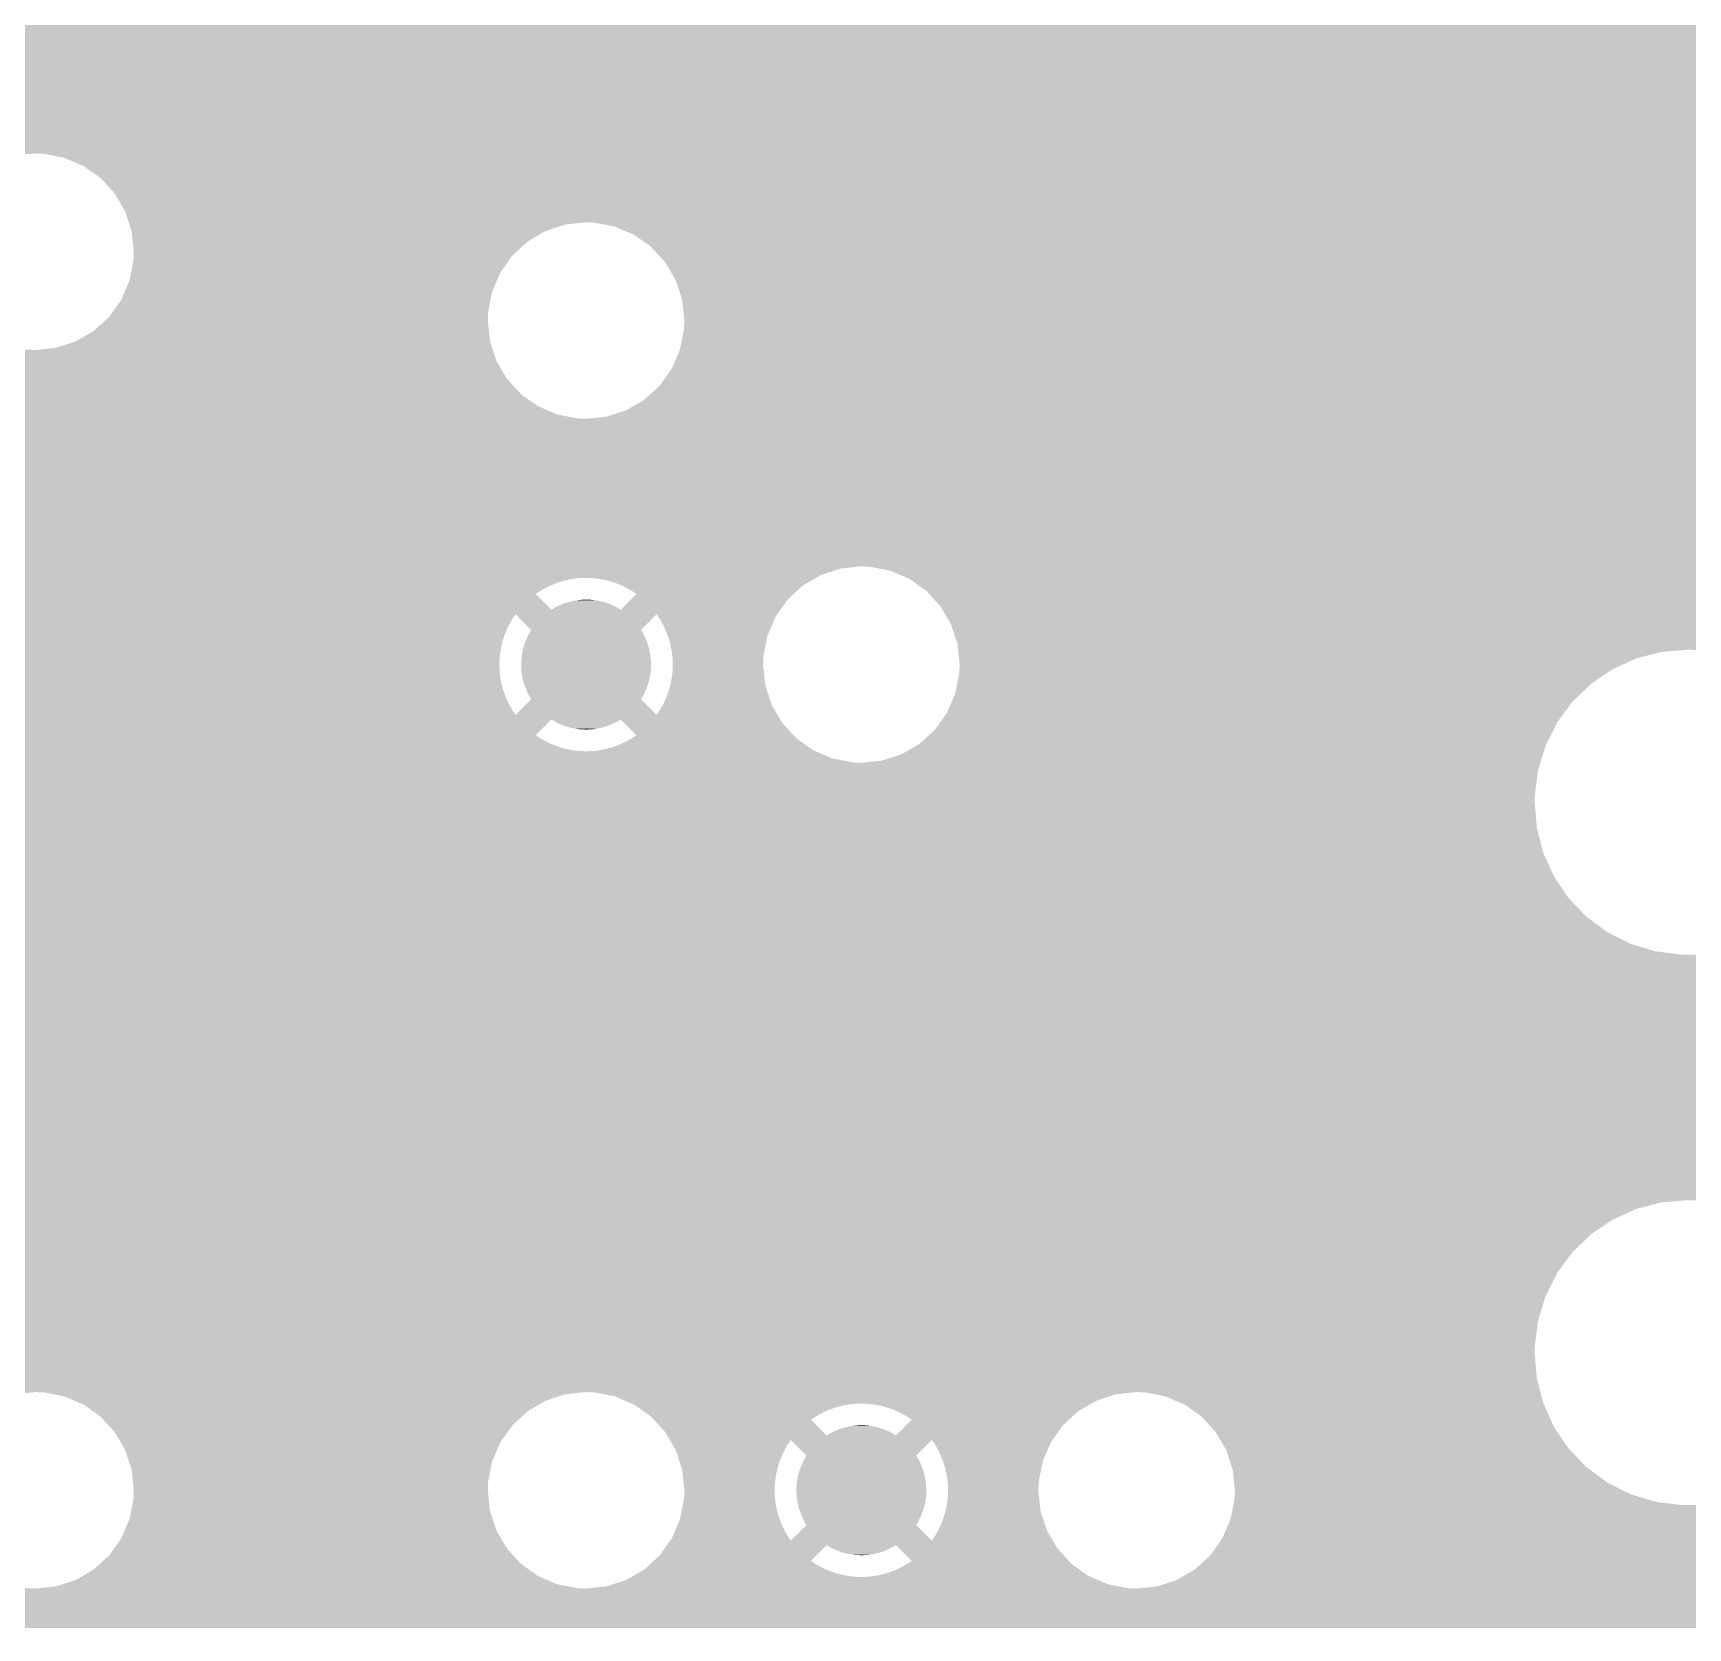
# Model space of a CAD drawing. Extents: x 295 to 953, y 10 to 290.
# Drawn here: x 799.09 to 816.65, y 80.92 to 97.85 of the extents above; entities that cross this region are included whole.
import ezdxf

# ---------------------------------------------------------------- set-up
doc = ezdxf.new("R2010")
doc.units = 0
doc.header["$LTSCALE"] = 5
doc.header["$MEASUREMENT"] = 0
doc.layers.add('GND', color=7, linetype='CONTINUOUS')

msp = doc.modelspace()

# ---------------------------------------------------------------- linework, layer by layer
at = {"layer": 'GND'}
for points in [[(747.321, 97.757), (747.448, 97.936), (848.082, 97.757), (848.261, 97.936)], [(747.158, 97.608), (747.321, 97.757), (847.933, 97.608), (848.082, 97.757)], [(746.758, 97.428), (746.968, 97.496), (847.752, 97.428), (847.821, 97.496)], [(746.968, 97.496), (747.158, 97.608), (847.821, 97.496), (847.933, 97.608)], [(658.909, 96.987), (657.9, 97.404), (847.312, 96.987), (847.729, 97.404)], [(746.539, 97.404), (746.758, 97.428), (847.729, 97.404), (847.752, 97.428)], [(658.909, 96.986), (658.909, 96.987), (847.311, 96.986), (847.312, 96.987)], [(660.397, 96.975), (660.34, 96.986), (847.3, 96.975), (847.311, 96.986)], [(661.343, 96.578), (660.397, 96.975), (846.903, 96.578), (847.3, 96.975)], [(661.36, 96.569), (661.343, 96.578), (846.894, 96.569), (846.903, 96.578)], [(661.37, 96.563), (661.36, 96.569), (799.065, 96.563), (799.117, 96.569)], [(799.209, 96.565), (799.117, 96.569), (846.89, 96.565), (846.894, 96.569)], [(799.425, 96.522), (799.209, 96.565), (846.847, 96.522), (846.89, 96.565)], [(799.628, 96.435), (799.425, 96.522), (846.76, 96.435), (846.847, 96.522)], [(799.807, 96.308), (799.628, 96.435), (846.632, 96.308), (846.76, 96.435)], [(799.956, 96.145), (799.807, 96.308), (846.47, 96.145), (846.632, 96.308)], [(800.068, 95.955), (799.956, 96.145), (846.28, 95.955), (846.47, 96.145)], [(800.106, 95.839), (800.068, 95.955), (846.164, 95.839), (846.28, 95.955)], [(800.114, 95.815), (800.106, 95.839), (804.74, 95.815), (804.959, 95.839)], [(800.136, 95.746), (800.114, 95.815), (804.53, 95.746), (804.74, 95.815)], [(800.137, 95.745), (800.136, 95.746), (804.528, 95.745), (804.53, 95.746)], [(800.148, 95.635), (800.137, 95.745), (804.34, 95.635), (804.528, 95.745)], [(805.051, 95.834), (804.959, 95.839), (846.159, 95.834), (846.164, 95.839)], [(805.267, 95.792), (805.051, 95.834), (846.117, 95.792), (846.159, 95.834)], [(805.47, 95.705), (805.267, 95.792), (846.03, 95.705), (846.117, 95.792)], [(805.649, 95.577), (805.47, 95.705), (845.902, 95.577), (846.03, 95.705)], [(800.16, 95.526), (800.148, 95.635), (804.221, 95.526), (804.34, 95.635)], [(805.798, 95.415), (805.649, 95.577), (845.74, 95.415), (845.902, 95.577)], [(800.131, 95.306), (800.156, 95.434), (804.05, 95.306), (804.141, 95.434)], [(800.156, 95.434), (800.158, 95.486), (804.141, 95.434), (804.178, 95.486)], [(800.158, 95.486), (800.16, 95.526), (804.178, 95.486), (804.221, 95.526)], [(805.91, 95.224), (805.798, 95.415), (845.549, 95.224), (845.74, 95.415)], [(800.064, 95.104), (800.113, 95.218), (803.963, 95.104), (804.012, 95.218)], [(800.113, 95.218), (800.131, 95.306), (804.012, 95.218), (804.05, 95.306)], [(805.979, 95.015), (805.91, 95.224), (845.34, 95.015), (845.549, 95.224)], [(799.936, 94.888), (800.026, 95.015), (803.92, 94.888), (803.945, 95.015)], [(800.026, 95.015), (800.064, 95.104), (803.945, 95.015), (803.963, 95.104)], [(806.002, 94.796), (805.979, 95.015), (845.121, 94.796), (845.34, 95.015)], [(799.855, 94.796), (799.899, 94.836), (803.916, 94.796), (803.918, 94.836)], [(799.899, 94.836), (799.936, 94.888), (803.918, 94.836), (803.92, 94.888)], [(799.548, 94.577), (799.736, 94.687), (803.94, 94.577), (803.928, 94.687)], [(799.736, 94.687), (799.855, 94.796), (803.928, 94.687), (803.916, 94.796)], [(805.96, 94.513), (805.998, 94.704), (844.838, 94.513), (845.029, 94.704)], [(805.998, 94.704), (806.002, 94.796), (845.029, 94.704), (845.121, 94.796)], [(773.777, 94.378), (773.822, 94.483), (804.005, 94.378), (803.97, 94.483)], [(773.822, 94.483), (773.824, 94.487), (799.117, 94.483), (799.025, 94.487)], [(799.117, 94.483), (799.336, 94.507), (803.97, 94.483), (803.963, 94.507)], [(799.336, 94.507), (799.546, 94.575), (803.963, 94.507), (803.94, 94.575)], [(799.546, 94.575), (799.548, 94.577), (803.94, 94.575), (803.94, 94.577)], [(805.946, 94.466), (805.955, 94.488), (844.807, 94.466), (844.821, 94.488)], [(805.955, 94.488), (805.96, 94.513), (844.821, 94.488), (844.838, 94.513)], [(797.748, 94.374), (797.657, 94.378), (804.006, 94.374), (804.005, 94.378)], [(797.783, 94.367), (797.748, 94.374), (804.008, 94.367), (804.006, 94.374)], [(797.965, 94.331), (797.783, 94.367), (804.029, 94.331), (804.008, 94.367)], [(798.167, 94.244), (797.965, 94.331), (804.08, 94.244), (804.029, 94.331)], [(805.868, 94.285), (805.946, 94.466), (844.732, 94.285), (844.807, 94.466)], [(798.262, 94.177), (798.167, 94.244), (804.12, 94.177), (804.08, 94.244)], [(798.347, 94.117), (798.262, 94.177), (804.175, 94.117), (804.12, 94.177)], [(805.741, 94.105), (805.868, 94.285), (844.659, 94.105), (844.732, 94.285)], [(798.441, 94.014), (798.347, 94.117), (804.269, 94.014), (804.175, 94.117)], [(798.496, 93.954), (798.441, 94.014), (804.353, 93.954), (804.269, 94.014)], [(798.535, 93.887), (798.496, 93.954), (804.448, 93.887), (804.353, 93.954)], [(805.388, 93.845), (805.578, 93.956), (844.552, 93.845), (844.597, 93.956)], [(805.578, 93.956), (805.741, 94.105), (844.597, 93.956), (844.659, 94.105)], [(798.586, 93.8), (798.535, 93.887), (804.651, 93.8), (804.448, 93.887)], [(798.607, 93.764), (798.586, 93.8), (804.832, 93.764), (804.651, 93.8)], [(804.959, 93.753), (805.178, 93.776), (844.514, 93.753), (844.523, 93.776)], [(805.178, 93.776), (805.388, 93.845), (844.523, 93.776), (844.552, 93.845)], [(798.609, 93.757), (798.607, 93.764), (804.867, 93.757), (804.832, 93.764)], [(798.611, 93.753), (798.609, 93.757), (804.959, 93.753), (804.867, 93.757)], [(798.676, 93.554), (798.611, 93.753), (844.432, 93.554), (844.514, 93.753)], [(798.684, 93.484), (798.676, 93.554), (844.404, 93.484), (844.432, 93.554)], [(798.689, 93.429), (798.684, 93.484), (844.393, 93.429), (844.404, 93.484)], [(798.699, 93.335), (798.689, 93.429), (844.393, 93.335), (844.393, 93.429)], [(798.695, 93.243), (798.699, 93.335), (844.393, 93.243), (844.393, 93.335)], [(798.653, 93.027), (798.695, 93.243), (844.393, 93.027), (844.393, 93.243)], [(798.566, 92.825), (798.653, 93.027), (844.393, 92.825), (844.393, 93.027)], [(798.438, 92.645), (798.566, 92.825), (844.393, 92.645), (844.393, 92.825)], [(798.275, 92.496), (798.438, 92.645), (844.393, 92.496), (844.393, 92.645)], [(797.876, 92.316), (798.085, 92.385), (844.393, 92.316), (844.393, 92.385)], [(798.085, 92.385), (798.275, 92.496), (844.393, 92.385), (844.393, 92.496)], [(721.8, 92.187), (721.826, 92.242), (844.393, 92.187), (844.393, 92.242)], [(721.826, 92.242), (721.845, 92.292), (844.393, 92.242), (844.393, 92.292)], [(797.657, 92.292), (797.876, 92.316), (844.393, 92.292), (844.393, 92.316)], [(708.128, 92.064), (708.128, 92.071), (807.399, 92.064), (807.41, 92.071)], [(708.129, 92.061), (708.128, 92.064), (804.873, 92.061), (804.939, 92.064)], [(708.129, 92.052), (708.129, 92.061), (804.808, 92.052), (804.873, 92.061)], [(708.131, 92.039), (708.129, 92.052), (804.744, 92.039), (804.808, 92.052)], [(708.133, 92.022), (708.131, 92.039), (804.683, 92.022), (804.744, 92.039)], [(721.349, 92.022), (721.348, 92.022), (804.681, 92.022), (804.683, 92.022)], [(721.371, 92), (721.349, 92.022), (804.619, 92), (804.681, 92.022)], [(721.729, 92.071), (721.746, 92.095), (807.41, 92.071), (807.451, 92.095)], [(721.746, 92.095), (721.766, 92.125), (807.451, 92.095), (807.543, 92.125)], [(721.766, 92.125), (721.787, 92.164), (807.543, 92.125), (807.661, 92.164)], [(721.787, 92.164), (721.798, 92.183), (807.661, 92.164), (807.835, 92.183)], [(721.798, 92.183), (721.8, 92.187), (807.835, 92.183), (807.88, 92.187)], [(805.004, 92.063), (804.939, 92.064), (807.397, 92.063), (807.399, 92.064)], [(805.07, 92.058), (805.004, 92.063), (807.388, 92.058), (807.397, 92.063)], [(805.135, 92.048), (805.07, 92.058), (807.37, 92.048), (807.388, 92.058)], [(805.198, 92.033), (805.135, 92.048), (807.345, 92.033), (807.37, 92.048)], [(805.261, 92.014), (805.198, 92.033), (807.312, 92.014), (807.345, 92.033)], [(807.972, 92.183), (807.88, 92.187), (844.393, 92.183), (844.393, 92.187)], [(808.188, 92.141), (807.972, 92.183), (844.393, 92.141), (844.393, 92.183)], [(808.391, 92.054), (808.188, 92.141), (844.393, 92.054), (844.393, 92.141)], [(808.57, 91.926), (808.391, 92.054), (844.393, 91.926), (844.393, 92.054)], [(721.397, 91.973), (721.371, 92), (804.559, 91.973), (804.619, 92)], [(721.428, 91.943), (721.397, 91.973), (804.501, 91.943), (804.559, 91.973)], [(721.462, 91.908), (721.428, 91.943), (804.446, 91.908), (804.501, 91.943)], [(721.438, 91.807), (721.494, 91.842), (804.511, 91.807), (804.477, 91.842)], [(721.477, 91.894), (721.462, 91.908), (804.425, 91.894), (804.446, 91.908)], [(721.515, 91.856), (721.477, 91.894), (804.462, 91.856), (804.425, 91.894)], [(721.494, 91.842), (721.515, 91.856), (804.477, 91.842), (804.462, 91.856)], [(805.322, 91.99), (805.261, 92.014), (807.272, 91.99), (807.312, 92.014)], [(805.335, 91.984), (805.322, 91.99), (807.261, 91.984), (807.272, 91.99)], [(805.382, 91.962), (805.335, 91.984), (807.237, 91.962), (807.261, 91.984)], [(805.439, 91.93), (805.382, 91.962), (807.202, 91.93), (807.237, 91.962)], [(805.435, 91.835), (805.493, 91.894), (807.099, 91.835), (807.163, 91.894)], [(805.493, 91.894), (805.439, 91.93), (807.163, 91.894), (807.202, 91.93)], [(808.719, 91.763), (808.57, 91.926), (844.393, 91.763), (844.393, 91.926)], [(708.113, 91.624), (708.124, 91.679), (804.174, 91.624), (804.21, 91.679)], [(708.124, 91.679), (708.125, 91.685), (806.988, 91.679), (806.992, 91.685)], [(721, 91.685), (721.066, 91.689), (806.992, 91.685), (806.995, 91.689)], [(721.066, 91.689), (721.131, 91.697), (806.995, 91.689), (807.001, 91.697)], [(721.131, 91.697), (721.195, 91.71), (807.001, 91.697), (807.01, 91.71)], [(721.195, 91.71), (721.256, 91.727), (807.01, 91.71), (807.022, 91.727)], [(721.256, 91.727), (721.258, 91.728), (804.591, 91.727), (804.59, 91.728)], [(721.258, 91.728), (721.32, 91.75), (804.59, 91.728), (804.568, 91.75)], [(721.32, 91.75), (721.38, 91.776), (804.568, 91.75), (804.542, 91.776)], [(721.38, 91.776), (721.438, 91.807), (804.542, 91.776), (804.511, 91.807)], [(804.376, 91.513), (804.21, 91.679), (805.542, 91.513), (805.708, 91.679)], [(804.591, 91.727), (804.624, 91.747), (805.327, 91.727), (805.293, 91.747)], [(804.624, 91.747), (804.641, 91.756), (805.293, 91.747), (805.278, 91.756)], [(804.641, 91.756), (804.675, 91.773), (805.278, 91.756), (805.242, 91.773)], [(804.675, 91.773), (804.693, 91.78), (805.242, 91.773), (805.227, 91.78)], [(804.693, 91.78), (804.727, 91.794), (805.227, 91.78), (805.189, 91.794)], [(804.727, 91.794), (804.746, 91.8), (805.189, 91.794), (805.173, 91.8)], [(804.746, 91.8), (804.782, 91.811), (805.173, 91.8), (805.135, 91.811)], [(804.782, 91.811), (804.802, 91.815), (805.135, 91.811), (805.119, 91.815)], [(804.802, 91.815), (804.837, 91.823), (805.119, 91.815), (805.078, 91.823)], [(804.837, 91.823), (804.859, 91.826), (805.078, 91.823), (805.063, 91.826)], [(804.859, 91.826), (804.893, 91.831), (805.063, 91.826), (805.02, 91.831)], [(804.893, 91.831), (804.921, 91.832), (805.02, 91.831), (805.007, 91.832)], [(804.921, 91.832), (804.95, 91.834), (805.007, 91.832), (804.95, 91.834)], [(805.327, 91.727), (805.435, 91.835), (807.022, 91.727), (807.099, 91.835)], [(805.724, 91.655), (805.708, 91.679), (806.971, 91.655), (806.988, 91.679)], [(808.831, 91.573), (808.719, 91.763), (844.393, 91.573), (844.393, 91.763)], [(708.05, 91.447), (708.076, 91.508), (804.09, 91.447), (804.114, 91.508)], [(708.076, 91.508), (708.102, 91.567), (804.114, 91.508), (804.141, 91.567)], [(708.102, 91.567), (708.113, 91.624), (804.142, 91.567), (804.174, 91.624)], [(708.102, 91.567), (708.102, 91.567), (804.141, 91.567), (804.142, 91.567)], [(804.353, 91.471), (804.376, 91.513), (805.566, 91.471), (805.542, 91.513)], [(805.734, 91.641), (805.724, 91.655), (806.965, 91.641), (806.971, 91.655)], [(805.767, 91.585), (805.734, 91.641), (806.941, 91.585), (806.965, 91.641)], [(805.796, 91.526), (805.767, 91.585), (806.915, 91.526), (806.941, 91.585)], [(805.821, 91.465), (805.796, 91.526), (806.889, 91.465), (806.915, 91.526)], [(808.9, 91.364), (808.831, 91.573), (844.393, 91.364), (844.393, 91.573)], [(707.937, 91.255), (707.983, 91.32), (804.046, 91.255), (804.056, 91.32)], [(707.983, 91.32), (708.015, 91.364), (804.056, 91.32), (804.066, 91.364)], [(708.015, 91.364), (708.023, 91.384), (804.066, 91.364), (804.071, 91.384)], [(708.023, 91.384), (708.05, 91.447), (804.071, 91.384), (804.09, 91.447)], [(804.288, 91.304), (804.291, 91.313), (805.629, 91.304), (805.627, 91.313)], [(804.291, 91.313), (804.304, 91.359), (805.627, 91.313), (805.614, 91.359)], [(804.304, 91.359), (804.307, 91.367), (805.614, 91.359), (805.611, 91.367)], [(804.307, 91.367), (804.324, 91.412), (805.611, 91.367), (805.594, 91.412)], [(804.324, 91.412), (804.328, 91.42), (805.594, 91.412), (805.591, 91.42)], [(804.328, 91.42), (804.348, 91.463), (805.591, 91.42), (805.57, 91.463)], [(804.348, 91.463), (804.353, 91.471), (805.57, 91.463), (805.566, 91.471)], [(805.826, 91.453), (805.821, 91.465), (806.884, 91.453), (806.889, 91.465)], [(805.842, 91.403), (805.826, 91.453), (806.874, 91.403), (806.884, 91.453)], [(805.858, 91.34), (805.842, 91.403), (806.862, 91.34), (806.874, 91.403)], [(805.87, 91.275), (805.858, 91.34), (806.849, 91.275), (806.862, 91.34)], [(808.906, 91.302), (808.9, 91.364), (844.393, 91.302), (844.393, 91.364)], [(707.822, 91.124), (707.887, 91.184), (804.039, 91.124), (804.04, 91.184)], [(707.887, 91.184), (707.891, 91.19), (804.04, 91.184), (804.04, 91.19)], [(707.891, 91.19), (707.937, 91.255), (804.04, 91.19), (804.046, 91.255)], [(804.27, 91.145), (804.271, 91.192), (805.648, 91.145), (805.646, 91.192)], [(804.27, 91.144), (804.27, 91.145), (805.648, 91.144), (805.648, 91.145)], [(804.272, 91.097), (804.27, 91.144), (805.647, 91.097), (805.648, 91.144)], [(804.271, 91.192), (804.272, 91.201), (805.646, 91.192), (805.646, 91.201)], [(804.272, 91.201), (804.278, 91.249), (805.646, 91.201), (805.64, 91.249)], [(804.278, 91.249), (804.279, 91.258), (805.64, 91.249), (805.639, 91.258)], [(804.279, 91.258), (804.288, 91.304), (805.639, 91.258), (805.629, 91.304)], [(805.874, 91.236), (805.87, 91.275), (806.841, 91.236), (806.849, 91.275)], [(805.877, 91.21), (805.874, 91.236), (806.84, 91.21), (806.841, 91.236)], [(805.879, 91.144), (805.877, 91.21), (806.837, 91.144), (806.84, 91.21)], [(805.878, 91.099), (805.879, 91.144), (806.842, 91.099), (806.837, 91.144)], [(808.909, 91.279), (808.906, 91.302), (816.369, 91.279), (816.643, 91.302)], [(808.916, 91.21), (808.909, 91.279), (816.103, 91.21), (816.369, 91.279)], [(808.923, 91.144), (808.916, 91.21), (815.96, 91.144), (816.103, 91.21)], [(808.921, 91.096), (808.923, 91.144), (815.853, 91.096), (815.96, 91.144)], [(816.709, 91.301), (816.643, 91.302), (822.469, 91.301), (822.485, 91.302)], [(707.544, 90.93), (707.653, 90.994), (804.064, 90.93), (804.051, 90.994)], [(707.653, 90.994), (707.724, 91.035), (804.051, 90.994), (804.046, 91.035)], [(707.724, 91.035), (707.75, 91.059), (804.046, 91.035), (804.043, 91.059)], [(707.75, 91.059), (707.822, 91.124), (804.043, 91.059), (804.039, 91.124)], [(804.272, 91.088), (804.272, 91.097), (805.646, 91.088), (805.647, 91.097)], [(804.278, 91.04), (804.272, 91.088), (805.641, 91.04), (805.646, 91.088)], [(804.279, 91.031), (804.278, 91.04), (805.639, 91.031), (805.641, 91.04)], [(804.289, 90.985), (804.279, 91.031), (805.63, 90.985), (805.639, 91.031)], [(804.291, 90.976), (804.289, 90.985), (805.627, 90.976), (805.63, 90.985)], [(804.304, 90.93), (804.291, 90.976), (805.614, 90.93), (805.627, 90.976)], [(805.852, 90.925), (805.862, 90.969), (806.861, 90.925), (806.856, 90.969)], [(805.862, 90.969), (805.872, 91.034), (806.856, 90.969), (806.849, 91.034)], [(805.872, 91.034), (805.878, 91.099), (806.849, 91.034), (806.842, 91.099)], [(808.897, 90.942), (808.919, 91.053), (815.626, 90.942), (815.789, 91.053)], [(808.919, 91.053), (808.921, 91.096), (815.789, 91.053), (815.853, 91.096)], [(683.234, 90.745), (683.26, 90.805), (804.13, 90.745), (804.104, 90.805)], [(683.26, 90.805), (683.271, 90.832), (804.104, 90.805), (804.094, 90.832)], [(707.106, 90.832), (707.325, 90.855), (804.094, 90.832), (804.086, 90.855)], [(707.325, 90.855), (707.359, 90.866), (804.086, 90.855), (804.082, 90.866)], [(707.359, 90.866), (707.534, 90.924), (804.082, 90.866), (804.066, 90.924)], [(707.534, 90.924), (707.544, 90.93), (804.066, 90.924), (804.064, 90.93)], [(804.307, 90.922), (804.304, 90.93), (805.611, 90.922), (805.614, 90.93)], [(804.324, 90.877), (804.307, 90.922), (805.594, 90.877), (805.611, 90.922)], [(804.327, 90.869), (804.324, 90.877), (805.59, 90.869), (805.594, 90.877)], [(804.348, 90.826), (804.327, 90.869), (805.57, 90.826), (805.59, 90.869)], [(804.352, 90.818), (804.348, 90.826), (805.566, 90.818), (805.57, 90.826)], [(804.376, 90.776), (804.352, 90.818), (805.542, 90.776), (805.566, 90.818)], [(805.804, 90.781), (805.828, 90.842), (806.908, 90.781), (806.888, 90.842)], [(805.828, 90.842), (805.847, 90.905), (806.888, 90.842), (806.867, 90.905)], [(805.847, 90.905), (805.852, 90.925), (806.867, 90.905), (806.861, 90.925)], [(808.84, 90.752), (808.876, 90.836), (815.427, 90.752), (815.515, 90.836)], [(808.876, 90.836), (808.897, 90.942), (815.515, 90.836), (815.626, 90.942)], [(683.135, 90.562), (683.169, 90.61), (807.02, 90.562), (806.991, 90.61)], [(683.169, 90.61), (683.184, 90.631), (804.21, 90.61), (804.196, 90.631)], [(683.184, 90.631), (683.186, 90.634), (804.196, 90.631), (804.194, 90.634)], [(683.186, 90.634), (683.209, 90.687), (804.194, 90.634), (804.161, 90.687)], [(683.209, 90.687), (683.234, 90.745), (804.161, 90.687), (804.13, 90.745)], [(804.21, 90.61), (804.376, 90.776), (805.708, 90.61), (805.542, 90.776)], [(805.708, 90.61), (805.744, 90.665), (806.991, 90.61), (806.959, 90.665)], [(805.744, 90.665), (805.773, 90.716), (806.959, 90.665), (806.929, 90.716)], [(805.773, 90.716), (805.776, 90.722), (806.929, 90.716), (806.927, 90.722)], [(805.776, 90.722), (805.804, 90.781), (806.927, 90.722), (806.908, 90.781)], [(808.716, 90.531), (808.789, 90.634), (815.264, 90.531), (815.34, 90.634)], [(808.789, 90.634), (808.84, 90.752), (815.34, 90.634), (815.427, 90.752)], [(682.994, 90.395), (683.059, 90.454), (804.425, 90.395), (804.483, 90.454)], [(683.059, 90.454), (683.135, 90.562), (804.483, 90.454), (804.591, 90.562)], [(804.625, 90.542), (804.591, 90.562), (805.294, 90.542), (805.327, 90.562)], [(804.64, 90.533), (804.625, 90.542), (805.277, 90.533), (805.294, 90.542)], [(804.676, 90.516), (804.64, 90.533), (805.243, 90.516), (805.277, 90.533)], [(804.692, 90.509), (804.676, 90.516), (805.225, 90.509), (805.243, 90.516)], [(804.729, 90.495), (804.692, 90.509), (805.191, 90.495), (805.225, 90.509)], [(804.745, 90.489), (804.729, 90.495), (805.172, 90.489), (805.191, 90.495)], [(804.784, 90.478), (804.745, 90.489), (805.136, 90.478), (805.172, 90.489)], [(804.799, 90.474), (804.784, 90.478), (805.116, 90.474), (805.136, 90.478)], [(804.84, 90.466), (804.799, 90.474), (805.081, 90.466), (805.116, 90.474)], [(804.855, 90.463), (804.84, 90.466), (805.059, 90.463), (805.081, 90.466)], [(804.898, 90.458), (804.855, 90.463), (805.025, 90.458), (805.059, 90.463)], [(804.911, 90.457), (804.898, 90.458), (804.997, 90.457), (805.025, 90.458)], [(804.968, 90.455), (804.911, 90.457), (804.968, 90.455), (804.997, 90.457)], [(805.363, 90.526), (805.327, 90.562), (807.041, 90.526), (807.02, 90.562)], [(805.493, 90.395), (805.363, 90.526), (807.16, 90.395), (807.041, 90.526)], [(808.499, 90.305), (808.662, 90.454), (815.151, 90.305), (815.226, 90.454)], [(808.662, 90.454), (808.716, 90.531), (815.226, 90.454), (815.264, 90.531)], [(682.812, 90.256), (682.845, 90.275), (804.72, 90.256), (804.657, 90.275)], [(682.845, 90.275), (682.885, 90.299), (804.657, 90.275), (804.596, 90.299)], [(682.885, 90.299), (682.896, 90.305), (804.596, 90.299), (804.583, 90.305)], [(682.896, 90.305), (682.92, 90.327), (804.583, 90.305), (804.537, 90.327)], [(682.92, 90.327), (682.955, 90.359), (804.537, 90.327), (804.479, 90.359)], [(682.955, 90.359), (682.994, 90.395), (804.479, 90.359), (804.425, 90.395)], [(805.174, 90.25), (805.237, 90.267), (807.349, 90.25), (807.324, 90.267)], [(805.237, 90.267), (805.299, 90.289), (807.324, 90.267), (807.293, 90.289)], [(805.299, 90.289), (805.359, 90.316), (807.293, 90.289), (807.256, 90.316)], [(805.359, 90.316), (805.417, 90.346), (807.256, 90.316), (807.213, 90.346)], [(805.417, 90.346), (805.444, 90.363), (807.213, 90.346), (807.19, 90.363)], [(805.444, 90.363), (805.473, 90.381), (807.19, 90.363), (807.173, 90.381)], [(805.473, 90.381), (805.493, 90.395), (807.173, 90.381), (807.16, 90.395)], [(808.309, 90.194), (808.465, 90.285), (815.113, 90.194), (815.141, 90.285)], [(808.465, 90.285), (808.499, 90.305), (815.141, 90.285), (815.151, 90.305)], [(682.523, 90.134), (682.567, 90.148), (807.645, 90.134), (807.572, 90.148)], [(682.567, 90.148), (682.706, 90.194), (807.572, 90.148), (807.466, 90.194)], [(682.706, 90.194), (682.758, 90.225), (807.466, 90.194), (807.394, 90.225)], [(682.758, 90.225), (682.76, 90.226), (804.979, 90.225), (804.914, 90.226)], [(682.76, 90.226), (682.769, 90.231), (804.914, 90.226), (804.848, 90.231)], [(682.769, 90.231), (682.787, 90.241), (804.848, 90.231), (804.784, 90.241)], [(682.787, 90.241), (682.812, 90.256), (804.784, 90.241), (804.72, 90.256)], [(697.922, 90.109), (697.612, 90.134), (807.774, 90.109), (807.645, 90.134)], [(697.933, 90.106), (697.922, 90.109), (807.788, 90.106), (807.774, 90.109)], [(697.95, 90.102), (697.933, 90.106), (807.88, 90.102), (807.788, 90.106)], [(698.212, 90.037), (697.95, 90.102), (815.065, 90.037), (815.085, 90.102)], [(804.979, 90.225), (805.045, 90.228), (807.394, 90.225), (807.386, 90.228)], [(805.045, 90.228), (805.098, 90.235), (807.386, 90.228), (807.369, 90.235)], [(805.098, 90.235), (805.11, 90.237), (807.369, 90.235), (807.367, 90.237)], [(805.11, 90.237), (805.174, 90.25), (807.367, 90.237), (807.349, 90.25)], [(807.88, 90.102), (808.099, 90.125), (815.085, 90.102), (815.092, 90.125)], [(808.099, 90.125), (808.309, 90.194), (815.092, 90.125), (815.113, 90.194)], [(698.247, 90.023), (698.212, 90.037), (815.061, 90.023), (815.065, 90.037)], [(698.487, 89.922), (698.247, 90.023), (815.048, 89.922), (815.061, 90.023)], [(698.741, 89.765), (698.487, 89.922), (815.028, 89.765), (815.048, 89.922)], [(698.758, 89.75), (698.741, 89.765), (815.026, 89.75), (815.028, 89.765)], [(698.835, 89.684), (698.758, 89.75), (815.025, 89.684), (815.026, 89.75)], [(698.967, 89.57), (698.835, 89.684), (815.035, 89.57), (815.025, 89.684)], [(699.103, 89.41), (698.967, 89.57), (815.048, 89.41), (815.035, 89.57)], [(699.161, 89.342), (699.103, 89.41), (815.066, 89.342), (815.048, 89.41)], [(699.281, 89.144), (699.161, 89.342), (815.117, 89.144), (815.066, 89.342)], [(699.282, 89.143), (699.281, 89.144), (815.118, 89.143), (815.117, 89.144)], [(748.775, 89.142), (748.71, 89.143), (815.118, 89.142), (815.118, 89.143)], [(748.841, 89.137), (748.775, 89.142), (815.121, 89.137), (815.118, 89.142)], [(748.905, 89.127), (748.841, 89.137), (815.125, 89.127), (815.121, 89.137)], [(748.969, 89.112), (748.905, 89.127), (815.132, 89.112), (815.125, 89.127)], [(749.032, 89.093), (748.969, 89.112), (815.141, 89.093), (815.132, 89.112)], [(749.093, 89.069), (749.032, 89.093), (815.152, 89.069), (815.141, 89.093)], [(749.152, 89.041), (749.093, 89.069), (815.164, 89.041), (815.152, 89.069)], [(749.209, 89.009), (749.152, 89.041), (815.179, 89.009), (815.164, 89.041)], [(749.098, 88.806), (749.186, 88.894), (815.29, 88.806), (815.231, 88.894)], [(749.186, 88.894), (749.264, 88.973), (815.231, 88.894), (815.195, 88.973)], [(749.264, 88.973), (749.209, 89.009), (815.195, 88.973), (815.179, 89.009)], [(699.443, 88.758), (699.431, 88.806), (815.323, 88.758), (815.29, 88.806)], [(749.504, 88.72), (749.479, 88.758), (815.348, 88.72), (815.323, 88.758)], [(749.536, 88.666), (749.504, 88.72), (815.385, 88.666), (815.348, 88.72)], [(749.538, 88.664), (749.536, 88.666), (815.387, 88.664), (815.385, 88.666)], [(749.567, 88.605), (749.538, 88.664), (815.444, 88.605), (815.387, 88.664)], [(749.592, 88.544), (749.567, 88.605), (815.502, 88.544), (815.444, 88.605)], [(749.613, 88.482), (749.592, 88.544), (815.562, 88.482), (815.502, 88.544)], [(749.616, 88.468), (749.613, 88.482), (815.575, 88.468), (815.562, 88.482)], [(749.629, 88.419), (749.616, 88.468), (815.642, 88.419), (815.575, 88.468)], [(749.641, 88.354), (749.629, 88.419), (815.73, 88.354), (815.642, 88.419)], [(749.646, 88.305), (749.641, 88.354), (815.796, 88.305), (815.73, 88.354)], [(749.643, 88.113), (749.649, 88.178), (816.268, 88.113), (816.053, 88.178)], [(749.648, 88.289), (749.646, 88.305), (815.828, 88.289), (815.796, 88.305)], [(749.65, 88.223), (749.648, 88.289), (815.958, 88.223), (815.828, 88.289)], [(749.649, 88.182), (749.65, 88.223), (816.042, 88.182), (815.958, 88.223)], [(749.649, 88.178), (749.649, 88.182), (816.053, 88.178), (816.042, 88.182)], [(749.599, 87.921), (749.618, 87.984), (844.393, 87.921), (844.393, 87.984)], [(749.618, 87.984), (749.633, 88.048), (844.393, 87.984), (844.393, 88.048)], [(749.633, 88.048), (749.636, 88.066), (844.393, 88.048), (844.393, 88.066)], [(749.636, 88.067), (749.641, 88.102), (816.577, 88.067), (816.304, 88.102)], [(749.636, 88.066), (749.636, 88.067), (816.643, 88.066), (816.577, 88.067)], [(749.641, 88.102), (749.643, 88.113), (816.304, 88.102), (816.268, 88.113)], [(816.643, 88.066), (816.659, 88.067), (822.485, 88.066), (822.419, 88.067)], [(749.515, 87.744), (749.547, 87.801), (844.393, 87.744), (844.393, 87.801)], [(749.547, 87.801), (749.575, 87.86), (844.393, 87.801), (844.393, 87.86)], [(749.575, 87.86), (749.599, 87.921), (844.393, 87.86), (844.393, 87.921)], [(699.43, 87.641), (699.442, 87.689), (844.393, 87.641), (844.393, 87.689)], [(749.264, 87.474), (749.098, 87.641), (844.393, 87.474), (844.393, 87.641)], [(749.479, 87.689), (749.515, 87.744), (844.393, 87.689), (844.393, 87.744)], [(749.188, 87.425), (749.243, 87.46), (844.393, 87.425), (844.393, 87.46)], [(749.243, 87.46), (749.264, 87.474), (844.393, 87.46), (844.393, 87.474)], [(699.154, 87.095), (699.283, 87.304), (844.393, 87.095), (844.393, 87.304)], [(748.75, 87.304), (748.815, 87.307), (844.393, 87.304), (844.393, 87.307)], [(748.815, 87.307), (748.88, 87.316), (844.393, 87.307), (844.393, 87.316)], [(748.88, 87.316), (748.945, 87.329), (844.393, 87.316), (844.393, 87.329)], [(748.945, 87.329), (749.008, 87.346), (844.393, 87.329), (844.393, 87.346)], [(749.008, 87.346), (749.07, 87.368), (844.393, 87.346), (844.393, 87.368)], [(749.07, 87.368), (749.13, 87.395), (844.393, 87.368), (844.393, 87.395)], [(749.13, 87.395), (749.188, 87.425), (844.393, 87.395), (844.393, 87.425)], [(698.959, 86.868), (699.154, 87.095), (844.393, 86.868), (844.393, 87.095)], [(698.731, 86.675), (698.959, 86.868), (844.393, 86.675), (844.393, 86.868)], [(698.476, 86.52), (698.731, 86.675), (844.393, 86.52), (844.393, 86.675)], [(697.91, 86.336), (698.2, 86.406), (844.393, 86.336), (844.393, 86.406)], [(698.2, 86.406), (698.476, 86.52), (844.393, 86.406), (844.393, 86.52)], [(661.83, 85.492), (661.83, 86.313), (844.393, 85.492), (844.393, 86.313)], [(697.612, 86.313), (697.91, 86.336), (844.393, 86.313), (844.393, 86.336)], [(782.367, 85.491), (782.301, 85.492), (844.393, 85.491), (844.393, 85.492)], [(782.432, 85.486), (782.367, 85.491), (844.393, 85.486), (844.393, 85.491)], [(782.497, 85.475), (782.432, 85.486), (844.393, 85.475), (844.393, 85.486)], [(782.561, 85.461), (782.497, 85.475), (844.393, 85.461), (844.393, 85.475)], [(782.562, 85.46), (782.561, 85.461), (844.393, 85.46), (844.393, 85.461)], [(782.623, 85.441), (782.562, 85.46), (816.422, 85.441), (816.643, 85.46)], [(782.635, 85.437), (782.623, 85.441), (816.369, 85.437), (816.422, 85.441)], [(782.684, 85.418), (782.635, 85.437), (816.295, 85.418), (816.369, 85.437)], [(782.744, 85.39), (782.684, 85.418), (816.188, 85.39), (816.295, 85.418)], [(782.783, 85.368), (782.744, 85.39), (816.103, 85.368), (816.188, 85.39)], [(782.801, 85.357), (782.783, 85.368), (816.081, 85.357), (816.103, 85.368)], [(782.856, 85.321), (782.801, 85.357), (816.001, 85.321), (816.081, 85.357)], [(816.709, 85.459), (816.643, 85.46), (822.469, 85.459), (822.485, 85.46)], [(782.689, 85.155), (782.789, 85.254), (815.707, 85.155), (815.853, 85.254)], [(782.789, 85.254), (782.856, 85.321), (815.853, 85.254), (816.001, 85.321)], [(661.83, 85.107), (661.83, 85.155), (815.635, 85.107), (815.707, 85.155)], [(783.075, 85.1), (783.07, 85.107), (815.626, 85.1), (815.635, 85.107)], [(783.096, 85.069), (783.075, 85.1), (815.593, 85.069), (815.626, 85.1)], [(783.129, 85.012), (783.096, 85.069), (815.534, 85.012), (815.593, 85.069)], [(783.159, 84.954), (783.129, 85.012), (815.473, 84.954), (815.534, 85.012)], [(783.177, 84.91), (783.159, 84.954), (815.427, 84.91), (815.473, 84.954)], [(783.184, 84.893), (783.177, 84.91), (815.415, 84.893), (815.427, 84.91)], [(783.204, 84.831), (783.184, 84.893), (815.369, 84.831), (815.415, 84.893)], [(783.22, 84.767), (783.204, 84.831), (815.322, 84.767), (815.369, 84.831)], [(783.232, 84.703), (783.22, 84.767), (815.274, 84.703), (815.322, 84.767)], [(783.234, 84.689), (783.232, 84.703), (815.264, 84.689), (815.274, 84.703)], [(783.239, 84.638), (783.234, 84.689), (815.238, 84.638), (815.264, 84.689)], [(783.235, 84.462), (783.24, 84.527), (815.15, 84.462), (815.183, 84.527)], [(783.241, 84.572), (783.239, 84.638), (815.205, 84.572), (815.238, 84.638)], [(783.24, 84.527), (783.241, 84.572), (815.183, 84.527), (815.205, 84.572)], [(783.19, 84.27), (783.21, 84.333), (815.088, 84.27), (815.107, 84.333)], [(783.21, 84.333), (783.225, 84.397), (815.107, 84.333), (815.127, 84.397)], [(783.225, 84.397), (783.232, 84.443), (815.127, 84.397), (815.141, 84.443)], [(783.232, 84.443), (783.235, 84.462), (815.141, 84.443), (815.15, 84.462)], [(783.107, 84.093), (783.139, 84.15), (815.05, 84.093), (815.057, 84.15)], [(783.139, 84.15), (783.153, 84.181), (815.057, 84.15), (815.061, 84.181)], [(783.153, 84.181), (783.167, 84.209), (815.061, 84.181), (815.069, 84.209)], [(783.167, 84.209), (783.19, 84.27), (815.069, 84.209), (815.088, 84.27)], [(661.83, 83.989), (661.83, 84.038), (815.036, 83.989), (815.043, 84.038)], [(782.771, 83.908), (782.689, 83.989), (815.026, 83.908), (815.036, 83.989)], [(783.07, 84.038), (783.107, 84.093), (815.043, 84.038), (815.05, 84.093)], [(782.721, 83.744), (782.779, 83.774), (815.033, 83.744), (815.031, 83.774)], [(782.837, 83.842), (782.771, 83.908), (815.025, 83.842), (815.026, 83.908)], [(782.779, 83.774), (782.835, 83.809), (815.031, 83.774), (815.028, 83.809)], [(782.835, 83.809), (782.856, 83.823), (815.028, 83.809), (815.026, 83.823)], [(782.856, 83.823), (782.837, 83.842), (815.026, 83.823), (815.025, 83.842)], [(661.83, 83.568), (661.83, 83.652), (815.048, 83.568), (815.041, 83.652)], [(782.341, 83.652), (782.407, 83.656), (815.041, 83.652), (815.041, 83.656)], [(782.407, 83.656), (782.472, 83.665), (815.041, 83.656), (815.04, 83.665)], [(782.472, 83.665), (782.536, 83.678), (815.04, 83.665), (815.039, 83.678)], [(782.536, 83.678), (782.599, 83.695), (815.039, 83.678), (815.037, 83.695)], [(782.599, 83.695), (782.661, 83.717), (815.037, 83.695), (815.035, 83.717)], [(782.661, 83.717), (782.721, 83.744), (815.035, 83.717), (815.033, 83.744)], [(661.83, 83.424), (661.83, 83.568), (815.086, 83.424), (815.048, 83.568)], [(661.83, 83.401), (661.83, 83.424), (798.898, 83.401), (799.117, 83.424)], [(799.209, 83.42), (799.117, 83.424), (804.921, 83.42), (804.959, 83.424)], [(799.307, 83.401), (799.209, 83.42), (804.74, 83.401), (804.921, 83.42)], [(805.051, 83.42), (804.959, 83.424), (810.763, 83.42), (810.801, 83.424)], [(805.149, 83.401), (805.051, 83.42), (810.582, 83.401), (810.763, 83.42)], [(810.893, 83.42), (810.801, 83.424), (815.087, 83.42), (815.086, 83.424)], [(811.109, 83.378), (810.893, 83.42), (815.098, 83.378), (815.087, 83.42)], [(799.425, 83.378), (799.307, 83.401), (804.669, 83.378), (804.74, 83.401)], [(799.531, 83.332), (799.425, 83.378), (804.53, 83.332), (804.669, 83.378)], [(799.628, 83.291), (799.531, 83.332), (804.46, 83.291), (804.53, 83.332)], [(799.726, 83.221), (799.628, 83.291), (804.34, 83.221), (804.46, 83.291)], [(805.267, 83.378), (805.149, 83.401), (810.511, 83.378), (810.582, 83.401)], [(805.373, 83.332), (805.267, 83.378), (810.372, 83.332), (810.511, 83.378)], [(805.445, 83.301), (805.373, 83.332), (810.32, 83.301), (810.372, 83.332)], [(805.454, 83.298), (805.445, 83.301), (807.794, 83.298), (807.86, 83.301)], [(805.47, 83.291), (805.454, 83.298), (807.741, 83.291), (807.794, 83.298)], [(805.472, 83.289), (805.47, 83.291), (807.729, 83.289), (807.741, 83.291)], [(805.49, 83.276), (805.472, 83.289), (807.665, 83.276), (807.729, 83.289)], [(805.515, 83.259), (805.49, 83.276), (807.602, 83.259), (807.665, 83.276)], [(805.546, 83.237), (805.515, 83.259), (807.54, 83.237), (807.602, 83.259)], [(805.583, 83.21), (805.546, 83.237), (807.48, 83.21), (807.54, 83.237)], [(807.925, 83.3), (807.86, 83.301), (810.318, 83.3), (810.32, 83.301)], [(807.991, 83.295), (807.925, 83.3), (810.309, 83.295), (810.318, 83.3)], [(808.056, 83.285), (807.991, 83.295), (810.291, 83.285), (810.309, 83.295)], [(808.119, 83.27), (808.056, 83.285), (810.266, 83.27), (810.291, 83.285)], [(808.182, 83.251), (808.119, 83.27), (810.233, 83.251), (810.266, 83.27)], [(808.243, 83.227), (808.182, 83.251), (810.193, 83.227), (810.233, 83.251)], [(811.285, 83.302), (811.109, 83.378), (815.117, 83.302), (815.098, 83.378)], [(811.312, 83.291), (811.285, 83.302), (815.123, 83.291), (815.117, 83.302)], [(811.491, 83.163), (811.312, 83.291), (815.181, 83.163), (815.123, 83.291)], [(799.807, 83.163), (799.726, 83.221), (804.277, 83.163), (804.34, 83.221)], [(799.891, 83.072), (799.807, 83.163), (804.178, 83.072), (804.277, 83.163)], [(799.956, 83), (799.891, 83.072), (804.127, 83), (804.178, 83.072)], [(805.626, 83.18), (805.583, 83.21), (807.422, 83.18), (807.48, 83.21)], [(805.649, 83.163), (805.626, 83.18), (807.396, 83.163), (807.422, 83.18)], [(805.666, 83.145), (805.649, 83.163), (807.367, 83.145), (807.396, 83.163)], [(805.679, 83.131), (805.666, 83.145), (807.346, 83.131), (807.367, 83.145)], [(805.798, 83), (805.679, 83.131), (807.476, 83), (807.346, 83.131)], [(807.723, 83.052), (807.758, 83.06), (808.04, 83.052), (807.999, 83.06)], [(807.758, 83.06), (807.78, 83.063), (807.999, 83.06), (807.984, 83.063)], [(807.78, 83.063), (807.814, 83.068), (807.984, 83.063), (807.941, 83.068)], [(807.814, 83.068), (807.842, 83.069), (807.941, 83.068), (807.928, 83.069)], [(807.842, 83.069), (807.871, 83.071), (807.928, 83.069), (807.871, 83.071)], [(808.256, 83.221), (808.243, 83.227), (810.182, 83.221), (810.193, 83.227)], [(808.248, 82.964), (808.356, 83.072), (809.943, 82.964), (810.02, 83.072)], [(808.303, 83.199), (808.256, 83.221), (810.158, 83.199), (810.182, 83.221)], [(808.36, 83.167), (808.303, 83.199), (810.123, 83.167), (810.158, 83.199)], [(808.356, 83.072), (808.414, 83.131), (810.02, 83.072), (810.084, 83.131)], [(808.414, 83.131), (808.36, 83.167), (810.084, 83.131), (810.123, 83.167)], [(811.593, 83.052), (811.491, 83.163), (815.231, 83.052), (815.181, 83.163)], [(800.02, 82.892), (799.956, 83), (804.05, 82.892), (804.127, 83)], [(800.068, 82.81), (800.02, 82.892), (804.015, 82.81), (804.05, 82.892)], [(805.819, 82.964), (805.798, 83), (807.512, 82.964), (807.476, 83)], [(805.848, 82.916), (805.819, 82.964), (809.909, 82.916), (809.943, 82.964)], [(805.88, 82.861), (805.848, 82.916), (807.095, 82.861), (807.131, 82.916)], [(807.297, 82.75), (807.131, 82.916), (808.463, 82.75), (808.629, 82.916)], [(807.512, 82.964), (807.545, 82.984), (808.248, 82.964), (808.214, 82.984)], [(807.545, 82.984), (807.562, 82.993), (808.214, 82.984), (808.199, 82.993)], [(807.562, 82.993), (807.596, 83.01), (808.199, 82.993), (808.163, 83.01)], [(807.596, 83.01), (807.614, 83.017), (808.163, 83.01), (808.148, 83.017)], [(807.614, 83.017), (807.648, 83.031), (808.148, 83.017), (808.11, 83.031)], [(807.648, 83.031), (807.667, 83.037), (808.11, 83.031), (808.094, 83.037)], [(807.667, 83.037), (807.703, 83.048), (808.094, 83.037), (808.056, 83.048)], [(807.703, 83.048), (807.723, 83.052), (808.056, 83.048), (808.04, 83.052)], [(808.645, 82.892), (808.629, 82.916), (809.892, 82.892), (809.909, 82.916)], [(808.655, 82.878), (808.645, 82.892), (809.886, 82.878), (809.892, 82.892)], [(811.64, 83), (811.593, 83.052), (815.266, 83), (815.231, 83.052)], [(811.743, 82.824), (811.64, 83), (815.385, 82.824), (815.266, 83)], [(800.107, 82.69), (800.068, 82.81), (803.963, 82.69), (804.015, 82.81)], [(805.91, 82.81), (805.88, 82.861), (807.066, 82.81), (807.095, 82.861)], [(805.912, 82.804), (805.91, 82.81), (807.063, 82.804), (807.066, 82.81)], [(805.931, 82.745), (805.912, 82.804), (807.035, 82.745), (807.063, 82.804)], [(805.951, 82.684), (805.931, 82.745), (807.011, 82.684), (807.035, 82.745)], [(807.269, 82.7), (807.274, 82.708), (808.491, 82.7), (808.487, 82.708)], [(807.274, 82.708), (807.297, 82.75), (808.487, 82.708), (808.463, 82.75)], [(808.688, 82.822), (808.655, 82.878), (809.862, 82.822), (809.886, 82.878)], [(808.717, 82.763), (808.688, 82.822), (809.836, 82.763), (809.862, 82.822)], [(808.742, 82.702), (808.717, 82.763), (809.81, 82.702), (809.836, 82.763)], [(811.752, 82.81), (811.743, 82.824), (815.399, 82.81), (815.385, 82.824)], [(811.812, 82.626), (811.752, 82.81), (815.575, 82.626), (815.399, 82.81)], [(800.137, 82.601), (800.107, 82.69), (803.945, 82.601), (803.963, 82.69)], [(800.15, 82.473), (800.137, 82.601), (803.92, 82.473), (803.945, 82.601)], [(805.972, 82.621), (805.951, 82.684), (806.992, 82.621), (807.011, 82.684)], [(805.979, 82.601), (805.972, 82.621), (806.987, 82.601), (806.992, 82.621)], [(805.983, 82.557), (805.979, 82.601), (806.977, 82.557), (806.987, 82.601)], [(805.99, 82.492), (805.983, 82.557), (806.967, 82.492), (806.977, 82.557)], [(807.2, 82.495), (807.209, 82.541), (808.56, 82.495), (808.55, 82.541)], [(807.209, 82.541), (807.212, 82.55), (808.55, 82.541), (808.548, 82.55)], [(807.212, 82.55), (807.225, 82.596), (808.548, 82.55), (808.535, 82.596)], [(807.225, 82.596), (807.228, 82.604), (808.535, 82.596), (808.532, 82.604)], [(807.228, 82.604), (807.245, 82.649), (808.532, 82.604), (808.515, 82.649)], [(807.245, 82.649), (807.249, 82.657), (808.515, 82.649), (808.512, 82.657)], [(807.249, 82.657), (807.269, 82.7), (808.512, 82.657), (808.491, 82.7)], [(808.747, 82.69), (808.742, 82.702), (809.805, 82.69), (809.81, 82.702)], [(808.763, 82.64), (808.747, 82.69), (809.795, 82.64), (809.805, 82.69)], [(808.779, 82.577), (808.763, 82.64), (809.783, 82.577), (809.795, 82.64)], [(808.791, 82.512), (808.779, 82.577), (809.77, 82.512), (809.783, 82.577)], [(811.821, 82.601), (811.812, 82.626), (815.61, 82.601), (815.575, 82.626)], [(811.835, 82.463), (811.821, 82.601), (815.796, 82.463), (815.61, 82.601)], [(800.16, 82.381), (800.15, 82.473), (803.916, 82.381), (803.92, 82.473)], [(800.156, 82.29), (800.16, 82.381), (803.926, 82.29), (803.916, 82.381)], [(805.997, 82.427), (805.99, 82.492), (806.961, 82.427), (806.967, 82.492)], [(806.002, 82.381), (805.997, 82.427), (806.96, 82.381), (806.961, 82.427)], [(805.998, 82.296), (806.001, 82.361), (806.964, 82.296), (806.96, 82.361)], [(806.001, 82.361), (806.002, 82.381), (806.96, 82.361), (806.96, 82.381)], [(807.191, 82.382), (807.192, 82.429), (808.569, 82.382), (808.567, 82.429)], [(807.191, 82.381), (807.191, 82.382), (808.569, 82.381), (808.569, 82.382)], [(807.193, 82.334), (807.191, 82.381), (808.568, 82.334), (808.569, 82.381)], [(807.192, 82.429), (807.193, 82.438), (808.567, 82.429), (808.567, 82.438)], [(807.193, 82.438), (807.199, 82.486), (808.567, 82.438), (808.561, 82.486)], [(807.199, 82.486), (807.2, 82.495), (808.561, 82.486), (808.56, 82.495)], [(808.795, 82.473), (808.791, 82.512), (809.762, 82.473), (809.77, 82.512)], [(808.798, 82.447), (808.795, 82.473), (809.761, 82.447), (809.762, 82.473)], [(808.8, 82.381), (808.798, 82.447), (809.758, 82.381), (809.761, 82.447)], [(808.799, 82.336), (808.8, 82.381), (809.763, 82.336), (809.758, 82.381)], [(811.844, 82.381), (811.835, 82.463), (815.958, 82.381), (815.796, 82.463)], [(811.842, 82.34), (811.844, 82.381), (816.042, 82.34), (815.958, 82.381)], [(800.131, 82.162), (800.156, 82.29), (803.94, 82.162), (803.926, 82.29)], [(805.974, 82.167), (805.986, 82.231), (806.985, 82.167), (806.972, 82.231)], [(805.986, 82.231), (805.998, 82.29), (806.972, 82.231), (806.965, 82.29)], [(805.998, 82.29), (805.998, 82.296), (806.965, 82.29), (806.964, 82.296)], [(807.193, 82.325), (807.193, 82.334), (808.567, 82.325), (808.568, 82.334)], [(807.199, 82.277), (807.193, 82.325), (808.562, 82.277), (808.567, 82.325)], [(807.2, 82.268), (807.199, 82.277), (808.56, 82.268), (808.562, 82.277)], [(807.21, 82.222), (807.2, 82.268), (808.551, 82.222), (808.56, 82.268)], [(807.212, 82.213), (807.21, 82.222), (808.548, 82.213), (808.551, 82.222)], [(807.225, 82.167), (807.212, 82.213), (808.535, 82.167), (808.548, 82.213)], [(808.773, 82.162), (808.783, 82.206), (809.782, 82.162), (809.777, 82.206)], [(808.783, 82.206), (808.793, 82.271), (809.777, 82.206), (809.77, 82.271)], [(808.793, 82.271), (808.799, 82.336), (809.77, 82.271), (809.763, 82.336)], [(811.797, 82.073), (811.827, 82.224), (844.393, 82.073), (844.393, 82.224)], [(811.827, 82.225), (811.834, 82.26), (816.577, 82.225), (816.304, 82.26)], [(811.827, 82.224), (811.827, 82.225), (816.643, 82.224), (816.577, 82.225)], [(811.834, 82.26), (811.84, 82.29), (816.304, 82.26), (816.206, 82.29)], [(811.84, 82.29), (811.842, 82.34), (816.206, 82.29), (816.042, 82.34)], [(816.643, 82.224), (816.659, 82.225), (822.485, 82.224), (822.419, 82.225)], [(800.061, 81.953), (800.113, 82.073), (804.008, 81.953), (803.969, 82.073)], [(800.113, 82.073), (800.131, 82.162), (803.969, 82.073), (803.94, 82.162)], [(805.916, 81.982), (805.942, 82.042), (807.051, 81.982), (807.025, 82.042)], [(805.942, 82.042), (805.955, 82.073), (807.025, 82.042), (807.014, 82.073)], [(805.955, 82.073), (805.961, 82.103), (807.014, 82.073), (807.003, 82.103)], [(805.961, 82.103), (805.974, 82.167), (807.003, 82.103), (806.985, 82.167)], [(807.131, 81.847), (807.297, 82.013), (808.629, 81.847), (808.463, 82.013)], [(807.228, 82.159), (807.225, 82.167), (808.532, 82.159), (808.535, 82.167)], [(807.245, 82.114), (807.228, 82.159), (808.515, 82.114), (808.532, 82.159)], [(807.248, 82.106), (807.245, 82.114), (808.511, 82.106), (808.515, 82.114)], [(807.269, 82.063), (807.248, 82.106), (808.491, 82.063), (808.511, 82.106)], [(807.273, 82.055), (807.269, 82.063), (808.487, 82.055), (808.491, 82.063)], [(807.297, 82.013), (807.273, 82.055), (808.463, 82.013), (808.487, 82.055)], [(808.697, 81.959), (808.725, 82.018), (809.848, 81.959), (809.829, 82.018)], [(808.725, 82.018), (808.749, 82.079), (809.829, 82.018), (809.809, 82.079)], [(808.749, 82.079), (808.768, 82.142), (809.809, 82.079), (809.788, 82.142)], [(808.768, 82.142), (808.773, 82.162), (809.788, 82.142), (809.782, 82.162)], [(811.71, 81.871), (811.797, 82.073), (844.393, 81.871), (844.393, 82.073)], [(799.949, 81.763), (800.026, 81.871), (804.12, 81.763), (804.056, 81.871)], [(800.026, 81.871), (800.061, 81.953), (804.056, 81.871), (804.008, 81.953)], [(805.817, 81.799), (805.851, 81.847), (809.941, 81.799), (809.912, 81.847)], [(805.851, 81.847), (805.866, 81.868), (807.131, 81.847), (807.117, 81.868)], [(805.866, 81.868), (805.868, 81.871), (807.117, 81.868), (807.115, 81.871)], [(805.868, 81.871), (805.891, 81.924), (807.115, 81.871), (807.082, 81.924)], [(805.891, 81.924), (805.916, 81.982), (807.082, 81.924), (807.051, 81.982)], [(808.629, 81.847), (808.665, 81.902), (809.912, 81.847), (809.88, 81.902)], [(808.665, 81.902), (808.694, 81.953), (809.88, 81.902), (809.85, 81.953)], [(808.694, 81.953), (808.697, 81.959), (809.85, 81.953), (809.848, 81.959)], [(811.583, 81.691), (811.71, 81.871), (844.393, 81.691), (844.393, 81.871)], [(799.799, 81.6), (799.899, 81.691), (804.269, 81.6), (804.185, 81.691)], [(799.899, 81.691), (799.949, 81.763), (804.185, 81.691), (804.12, 81.763)], [(805.676, 81.632), (805.741, 81.691), (807.346, 81.632), (807.404, 81.691)], [(805.741, 81.691), (805.817, 81.799), (807.404, 81.691), (807.512, 81.799)], [(807.546, 81.779), (807.512, 81.799), (808.215, 81.779), (808.248, 81.799)], [(807.561, 81.77), (807.546, 81.779), (808.198, 81.77), (808.215, 81.779)], [(807.597, 81.753), (807.561, 81.77), (808.164, 81.753), (808.198, 81.77)], [(807.613, 81.746), (807.597, 81.753), (808.146, 81.746), (808.164, 81.753)], [(807.65, 81.732), (807.613, 81.746), (808.112, 81.732), (808.146, 81.746)], [(807.666, 81.726), (807.65, 81.732), (808.093, 81.726), (808.112, 81.732)], [(807.705, 81.715), (807.666, 81.726), (808.057, 81.715), (808.093, 81.726)], [(807.72, 81.711), (807.705, 81.715), (808.037, 81.711), (808.057, 81.715)], [(807.761, 81.703), (807.72, 81.711), (808.002, 81.703), (808.037, 81.711)], [(807.776, 81.7), (807.761, 81.703), (807.98, 81.7), (808.002, 81.703)], [(807.819, 81.695), (807.776, 81.7), (807.946, 81.695), (807.98, 81.7)], [(807.832, 81.694), (807.819, 81.695), (807.918, 81.694), (807.946, 81.695)], [(807.889, 81.692), (807.832, 81.694), (807.889, 81.692), (807.918, 81.694)], [(808.284, 81.763), (808.248, 81.799), (809.962, 81.763), (809.941, 81.799)], [(808.414, 81.632), (808.284, 81.763), (810.081, 81.632), (809.962, 81.763)], [(811.42, 81.542), (811.583, 81.691), (844.393, 81.542), (844.393, 81.691)], [(799.617, 81.472), (799.736, 81.542), (804.448, 81.472), (804.35, 81.542)], [(799.736, 81.542), (799.799, 81.6), (804.35, 81.542), (804.269, 81.6)], [(805.469, 81.478), (805.494, 81.493), (807.705, 81.478), (807.641, 81.493)], [(805.494, 81.493), (805.527, 81.512), (807.641, 81.493), (807.578, 81.512)], [(805.527, 81.512), (805.567, 81.536), (807.578, 81.512), (807.517, 81.536)], [(805.567, 81.536), (805.578, 81.542), (807.517, 81.536), (807.504, 81.542)], [(805.578, 81.542), (805.602, 81.564), (807.504, 81.542), (807.458, 81.564)], [(805.602, 81.564), (805.637, 81.596), (807.458, 81.564), (807.4, 81.596)], [(805.637, 81.596), (805.676, 81.632), (807.4, 81.596), (807.346, 81.632)], [(808.031, 81.474), (808.095, 81.487), (810.288, 81.474), (810.27, 81.487)], [(808.095, 81.487), (808.158, 81.504), (810.27, 81.487), (810.245, 81.504)], [(808.158, 81.504), (808.22, 81.526), (810.245, 81.504), (810.214, 81.526)], [(808.22, 81.526), (808.28, 81.553), (810.214, 81.526), (810.177, 81.553)], [(808.28, 81.553), (808.338, 81.583), (810.177, 81.553), (810.134, 81.583)], [(808.338, 81.583), (808.365, 81.6), (810.134, 81.583), (810.111, 81.6)], [(808.365, 81.6), (808.394, 81.618), (810.111, 81.6), (810.094, 81.618)], [(808.394, 81.618), (808.414, 81.632), (810.094, 81.618), (810.081, 81.632)], [(811.23, 81.431), (811.42, 81.542), (844.393, 81.431), (844.393, 81.542)], [(661.83, 81.339), (661.83, 81.343), (799.117, 81.339), (799.025, 81.343)], [(661.83, 81.234), (661.83, 81.339), (844.393, 81.234), (844.393, 81.339)], [(799.117, 81.339), (799.155, 81.343), (804.959, 81.339), (804.867, 81.343)], [(799.155, 81.343), (799.336, 81.362), (804.867, 81.343), (804.769, 81.362)], [(799.336, 81.362), (799.407, 81.385), (804.769, 81.362), (804.651, 81.385)], [(799.407, 81.385), (799.546, 81.431), (804.651, 81.385), (804.545, 81.431)], [(799.546, 81.431), (799.617, 81.472), (804.545, 81.431), (804.448, 81.472)], [(804.959, 81.339), (804.997, 81.343), (810.801, 81.339), (810.709, 81.343)], [(804.997, 81.343), (805.178, 81.362), (810.709, 81.343), (810.611, 81.362)], [(805.178, 81.362), (805.249, 81.385), (810.611, 81.362), (810.493, 81.385)], [(805.249, 81.385), (805.388, 81.431), (810.493, 81.385), (810.387, 81.431)], [(805.388, 81.431), (805.44, 81.462), (810.387, 81.431), (810.315, 81.462)], [(805.44, 81.462), (805.442, 81.463), (807.9, 81.462), (807.835, 81.463)], [(805.442, 81.463), (805.451, 81.468), (807.835, 81.463), (807.769, 81.468)], [(805.451, 81.468), (805.469, 81.478), (807.769, 81.468), (807.705, 81.478)], [(807.9, 81.462), (807.966, 81.465), (810.315, 81.462), (810.307, 81.465)], [(807.966, 81.465), (808.019, 81.472), (810.307, 81.465), (810.29, 81.472)], [(808.019, 81.472), (808.031, 81.474), (810.29, 81.472), (810.288, 81.474)], [(810.801, 81.339), (811.02, 81.362), (844.393, 81.339), (844.393, 81.362)], [(811.02, 81.362), (811.23, 81.431), (844.393, 81.362), (844.393, 81.431)], [(790.52, 81.22), (790.354, 81.234), (844.393, 81.22), (844.393, 81.234)], [(790.732, 81.163), (790.52, 81.22), (844.393, 81.163), (844.393, 81.22)], [(790.928, 81.061), (790.732, 81.163), (844.393, 81.061), (844.393, 81.163)], [(791.07, 80.944), (790.928, 81.061), (844.393, 80.944), (844.393, 81.061)], [(791.098, 80.922), (791.07, 80.944), (844.394, 80.922), (844.393, 80.944)], [(791.098, 80.921), (791.098, 80.922), (844.394, 80.921), (844.394, 80.922)]]:
    msp.add_solid(points, dxfattribs=at)

doc.saveas('drawing.dxf')
